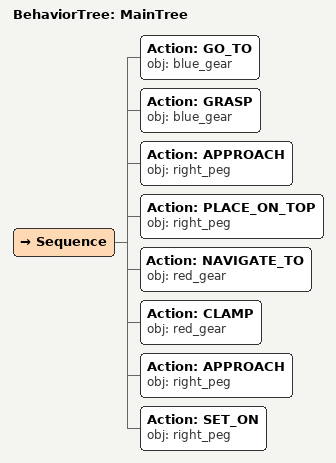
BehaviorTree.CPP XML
<root main_tree_to_execute="MainTree">
  <BehaviorTree ID="MainTree">
    <Sequence>
      <!-- Go to blue_gear -->
      <Action ID="GO_TO" obj="blue_gear" />
      <!-- Grasp blue_gear -->
      <Action ID="GRASP" obj="blue_gear" />
      <!-- Approach right_peg -->
      <Action ID="APPROACH" obj="right_peg" />
      <!-- Place on right_peg -->
      <Action ID="PLACE_ON_TOP" obj="right_peg" />
      <!-- Navigate to red_gear -->
      <Action ID="NAVIGATE_TO" obj="red_gear" />
      <!-- Clamp red_gear -->
      <Action ID="CLAMP" obj="red_gear" />
      <!-- Approach right_peg -->
      <Action ID="APPROACH" obj="right_peg" />
      <!-- Set on right_peg -->
      <Action ID="SET_ON" obj="right_peg" />
    </Sequence>
  </BehaviorTree>
</root>
